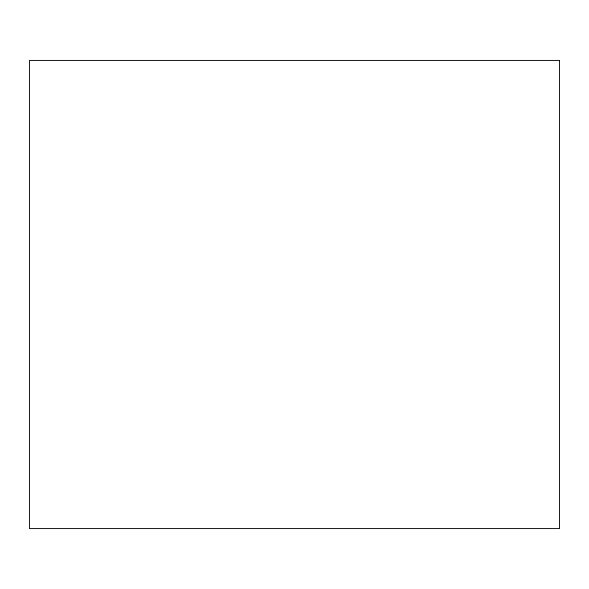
<?xml version="1.0" encoding="UTF-8"?>
<svg xmlns="http://www.w3.org/2000/svg" width="589" height="589" viewBox="0 0 589 589"><rect width="100%" height="100%" fill="white"/><g stroke="black" fill="none" stroke-linecap="round" stroke-linejoin="round"><path stroke-width="0.88" d="M559.55 60.424L29.45 60.424L29.45 528.576L559.55 528.576L559.55 60.424"/></g></svg>
